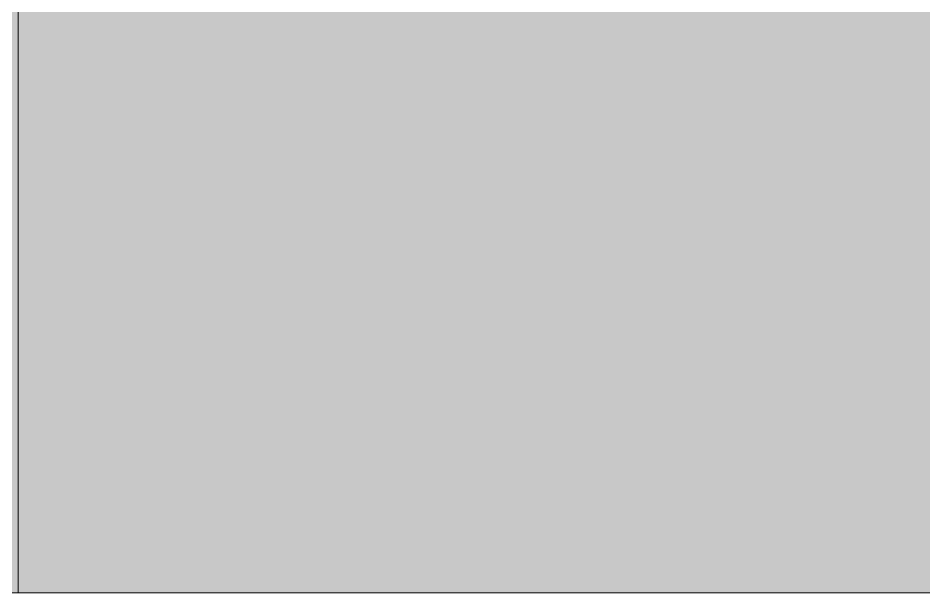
# Model space of a CAD drawing. Header units: metres. Extents: x 3856 to 4207, y -1118 to -691.
# Drawn here: x 4004.957 to 4005.912, y -967.227 to -966.621 of the extents above; entities that cross this region are included whole.
import ezdxf

# ---------------------------------------------------------------- set-up
doc = ezdxf.new("R2010")
doc.units = ezdxf.units.M
doc.layers.add('Parking', color=7, linetype='Continuous', lineweight=9)
doc.layers.add('Planting', color=7, linetype='Continuous', lineweight=9)

# ---------------------------------------------------------------- blocks, each defined once
blk = doc.blocks.new('M_RPC Árbol - Caducifolio - Chopo de Lombardía - 12_2 metros-V104-IMPLANTACIÓN - KIT COMERCIAL')
at = {"layer": 'Planting'}
blk.add_arc((-0.02749, 0.00851), 3.36028, 180, 360, dxfattribs=at)
blk = doc.blocks.new('Cour Parqueadero verde - 5_00x2_50 p-V712-IMPLANTACIÓN - KIT COMERCIAL')
at = {"layer": 'Parking', "true_color": 0xc1ce84}
blk.add_hatch(color=53, dxfattribs=at).paths.add_polyline_path([(-1.25455, -2.5), (-1.05455, -2.5), (-1.05455, 1.7), (-0.31455, 1.7), (-0.31455, -2.5), (0.30545, -2.5), (0.30545, 1.7), (1.04545, 1.7), (1.04545, -2.5), (1.24545, -2.5), (1.24545, 2.5), (-1.25455, 2.5), (-1.25455, 0.82383)])
at = {"layer": 'Parking'}
for p, q in [((1.24545, 2.5), (-1.25455, 2.5)), ((-1.25455, 2.5), (-1.25455, -2.5))]:
    blk.add_line(p, q, dxfattribs=at)
blk = doc.blocks.new('Cour Parqueadero verde - 5_00x2_50 p-V1037-IMPLANTACIÓN - KIT COMERCIAL')
at = {"layer": 'Parking', "true_color": 0xc1ce84}
h = blk.add_hatch(color=53, dxfattribs=at)
h.paths.add_polyline_path([(0.9141, -2.5), (0.87694, -2.3626), (0.96325, -2.13881), (1.1383, -2.04366), (1.19467, -1.77894), (1.24545, -1.79596), (1.24545, -1.28636), (1.14068, -1.34331), (1.05437, -1.5671), (1.07335, -1.63729), (1.04545, -1.68115), (1.04025, -1.7), (1.0279, -1.7), (0.90088, -1.90225), (0.82791, -2.18135), (0.64899, -2.30582), (0.54387, -2.33886), (0.39233, -2.26609), (0.15776, -1.94221), (-0.00233, -1.80416), (-0.02167, -1.62257), (-0.02178, -1.50165), (-0.10079, -1.60634), (-0.22204, -1.61823), (-0.31455, -1.54862), (-0.31455, -1.7), (-1.05455, -1.7), (-1.05455, 2.5), (-1.25455, 2.5), (-1.25455, -2.5), (0.87694, -2.5)])
h.paths.add_polyline_path([(0.64899, -2.05134), (0.80847, -2.04298), (0.84927, -1.88837), (0.71586, -1.80174), (0.59175, -1.90225), (0.64578, -2.04298)])
h.paths.add_polyline_path([(1.04545, -1.23243), (1.09829, -1.0679), (1.24545, -0.84885), (1.23534, -0.27261), (1.18101, -0.30647), (1.24545, -0.15597), (1.23936, 2.5), (1.15986, 2.5), (1.05418, 2.39119), (1.04545, 2.39119), (1.04545, -0.41438), (1.11237, -0.43011), (1.06893, -0.53497), (1.04545, -0.58438), (1.04545, -1.09287)])
h.paths.add_polyline_path([(0.30545, -1.12106), (0.30545, 2.38454), (0.21298, 2.34352), (0.11695, 2.18892), (0.12991, 2.09667), (0.21298, 1.93952), (0.28429, 1.83615), (0.25106, 1.73741), (0.12991, 1.81271), (0.0667, 1.87613), (-0.02284, 1.75749), (-0.14918, 1.83953), (-0.27328, 1.73902), (-0.25154, 1.68239), (-0.29029, 1.56726), (-0.31455, 1.54158), (-0.31455, -1.0014), (-0.16766, -0.97227), (-0.16521, -0.96018), (-0.05065, -0.97227), (0.01676, -0.85014), (0.15581, -0.87138), (0.18527, -1.01743), (0.20752, -1.03661)])
h.paths.add_polyline_path([(-0.16718, 2.21773), (-0.13395, 2.31647), (-0.27328, 2.5), (-0.31455, 2.5), (-0.31455, 2.31934), (-0.26928, 2.27393), (-0.18021, 2.2249)])
at = {"layer": 'Parking'}
for p, q in [((-1.25455, 2.5), (-1.25455, -2.5)), ((-1.25455, -2.5), (0.9141, -2.5))]:
    blk.add_line(p, q, dxfattribs=at)

msp = doc.modelspace()

# ---------------------------------------------------------------- block references
at = {"layer": 'Parking', "rotation": 180}
msp.add_blockref('Cour Parqueadero verde - 5_00x2_50 p-V712-IMPLANTACIÓN - KIT COMERCIAL', (4003.70226, -964.72735), dxfattribs=at)
at = {"layer": 'Parking'}
msp.add_blockref('Cour Parqueadero verde - 5_00x2_50 p-V1037-IMPLANTACIÓN - KIT COMERCIAL', (4006.21136, -964.72735), dxfattribs=at)
at = {"layer": 'Planting'}
msp.add_blockref('M_RPC Árbol - Caducifolio - Chopo de Lombardía - 12_2 metros-V104-IMPLANTACIÓN - KIT COMERCIAL', (4008.55676, -964.13737), dxfattribs=at)

doc.saveas('drawing.dxf')
